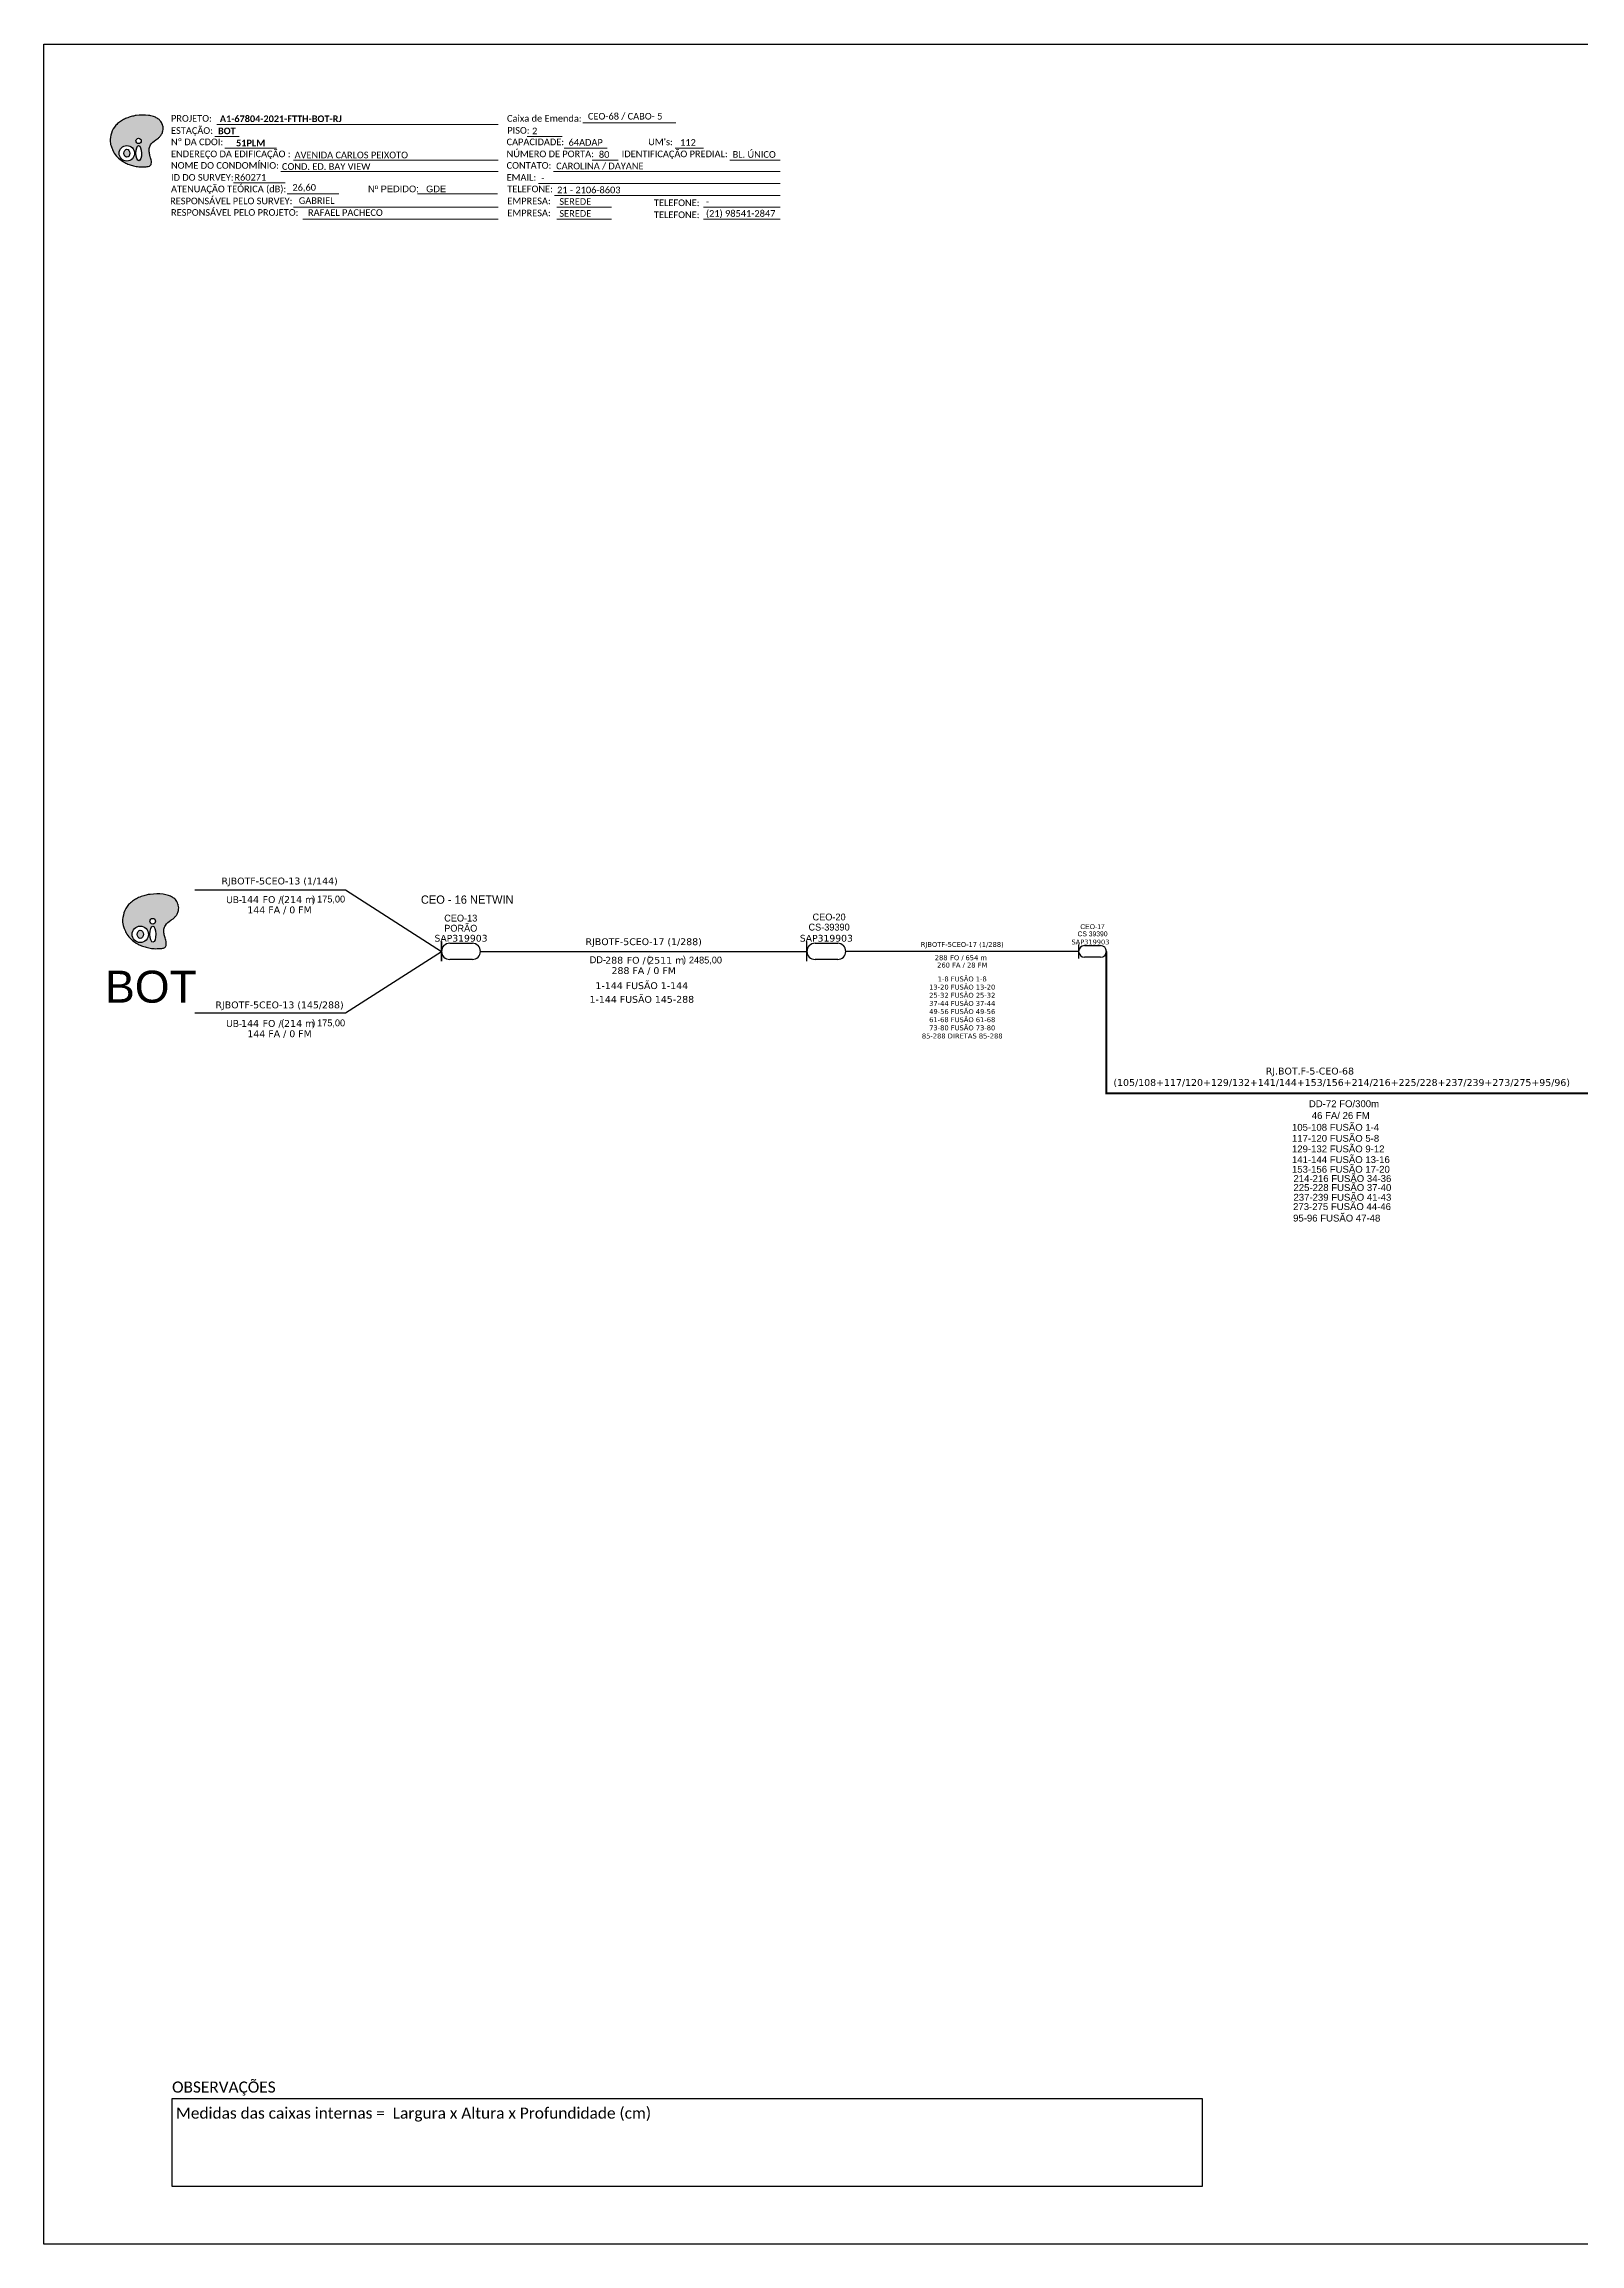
# Model space of a CAD drawing. Header units: millimetres. Extents: x 5083 to 6791, y 1460 to 2054.
# Drawn here: x 5083 to 5498, y 1460 to 2054 of the extents above; entities that cross this region are included whole.
import ezdxf
from ezdxf.enums import TextEntityAlignment as Align

# ---------------------------------------------------------------- set-up
doc = ezdxf.new("R2010")
doc.units = ezdxf.units.MM
for name, color, linetype in [('CAP a instalar', 1, 'Continuous'), ('CD a instalar', 1, 'Continuous'), ('CDO_INTERIOR', 1, 'Continuous'), ('CEO', 1, 'Continuous')]:
    doc.layers.add(name, color=color, linetype=linetype)
doc.layers.add('Texto_Cabos', color=1, linetype='Continuous', lineweight=20)
doc.styles.add('ARIAL', font='arial.ttf')
doc.styles.add('siredit', font='verdana.ttf')
doc.styles.add('Style-font000', font='font000.shx')
doc.styles.add('WMF-Calibri0', font='calibri.ttf')
doc.styles.add('WMF-Calibri1', font='calibrib.ttf')

# ---------------------------------------------------------------- blocks, each defined once
blk = doc.blocks.new('OI')
h = blk.add_hatch(color=40)
edge = h.paths.add_edge_path()
edge.add_spline(control_points=[(4.35, -0.67), (3.92, -0.99), (3.26, -1.5), (2.81, -2.59), (2.9, -3.5), (3.06, -4.27), (3.31, -4.85), (3.37, -5.39), (3.4, -5.88), (3.2, -6.4), (2.54, -6.61), (1.65, -6.63), (0.55, -6.67), (-0.56, -6.42), (-1.61, -6.14), (-2.77, -5.61), (-3.92, -4.77), (-4.89, -3.7), (-5.34, -2.65), (-5.6, -1.94), (-5.85, -0.96), (-5.71, 0.47), (-5.1, 2.02), (-4.14, 3.02), (-3.3, 3.61), (-2.37, 4.16), (-1.36, 4.44), (-0.56, 4.7), (0.79, 4.85), (2.24, 4.97), (3.79, 4.57), (4.67, 4.21), (5.44, 3.65), (5.76, 2.99), (6.03, 2.21), (6.01, 1.46), (5.72, 0.64), (5.31, 0.08), (4.88, -0.38), (4.51, -0.55), (4.35, -0.67)], knot_values=[0, 0, 0, 0, 1.60434, 2.417191, 3.427595, 4.282808, 4.776746, 5.304182, 5.888771, 6.258406, 6.858137, 7.79129, 8.986195, 10.124242, 11.187857, 12.242908, 13.953784, 15.414161, 16.515391, 17.349188, 17.675853, 19.552021, 21.515531, 22.568638, 23.63245, 24.621084, 25.782718, 26.745347, 27.142653, 29.870543, 31.004649, 31.921532, 32.709589, 33.801391, 34.042471, 35.192333, 35.971461, 36.628871, 37.254359, 37.836911, 37.836911, 37.836911, 37.836911], degree=3, periodic=0)
h.paths.add_polyline_path([(1.13, -0.87, -1), (-0.04, -0.87, -1)], flags=16)
edge = h.paths.add_edge_path(flags=16)
edge.add_ellipse((0.56, -3.59), major_axis=(-0.02, 1.71), ratio=0.361305, start_angle=0, end_angle=360)
h.paths.add_polyline_path([(-0.36, -3.62, -1), (-3.8, -3.62, -1)], flags=16)
edge = h.paths.add_edge_path(flags=0)
edge.add_ellipse((-2.08, -3.62), major_axis=(0, 0.885), ratio=0.758294, start_angle=0, end_angle=360)
at = {"color": 40}
for centre, radius in [((-2.08, -3.62), 1.72), ((0.54, -0.87), 0.587)]:
    blk.add_circle(centre, radius, dxfattribs=at)
blk.add_ellipse((-2.08, -3.62), major_axis=(0, 0.885), ratio=0.758294, start_param=-3.141592653589792, end_param=3.141592653589792, dxfattribs=at)
blk.add_ellipse((0.56, -3.59), major_axis=(-0.02, 1.71), ratio=0.361305, dxfattribs=at)
at = {"color": 40, "start_tangent": (-0.800898, -0.598801), "end_tangent": (-0.800898, -0.598801)}
blk.add_spline([(4.35, -0.67), (3.2, -1.78), (2.9, -2.54), (2.92, -3.55), (3.12, -4.38), (3.28, -4.85), (3.37, -5.37), (3.35, -5.95), (3.2, -6.29), (2.66, -6.55), (1.73, -6.63), (0.54, -6.62), (-0.58, -6.41), (-1.6, -6.11), (-2.56, -5.67), (-3.95, -4.67), (-4.89, -3.56), (-5.37, -2.56), (-5.64, -1.78), (-5.72, -1.46), (-5.63, 0.42), (-4.84, 2.22), (-4.13, 2.99), (-3.27, 3.62), (-2.4, 4.09), (-1.3, 4.47), (-0.37, 4.72), (0.02, 4.77), (2.75, 4.8), (3.85, 4.53), (4.69, 4.16), (5.31, 3.68), (5.85, 2.73), (5.93, 2.5), (5.94, 1.35), (5.67, 0.62), (5.29, 0.08), (4.84, -0.36), (4.35, -0.67)], degree=3, dxfattribs=at)

msp = doc.modelspace()

# ---------------------------------------------------------------- linework, layer by layer
at = {"color": 7}
msp.add_lwpolyline([(5082.86, 2054.34), (5923.86, 2054.34), (5923.86, 1460.34), (5082.86, 1460.34)], close=True, dxfattribs=at)
at = {"color": 7, "lineweight": 0}
for points in [[(5129.57, 2032.61), (5205.54, 2032.61)], [(5228.38, 2033.1), (5253.51, 2033.1)], [(5129.05, 2029.33), (5135.6, 2029.33)], [(5131.71, 2026.26), (5145.66, 2026.26)], [(5213.34, 2029.37), (5222.82, 2029.37)], [(5223.39, 2026.26), (5235, 2026.26)], [(5253.33, 2026.26), (5260.99, 2026.26)], [(5146.87, 2019.91), (5205.54, 2019.91)], [(5150.28, 2023.02), (5205.54, 2023.02)], [(5220.5, 2019.91), (5281.73, 2019.91)], [(5230.97, 2023.02), (5237.91, 2023.02)], [(5268.14, 2023.02), (5281.7, 2023.02)], [(5134.03, 2016.85), (5147.98, 2016.85)], [(5148.57, 2013.88), (5162.51, 2013.88)], [(5183.71, 2013.89), (5205.39, 2013.89)], [(5216.46, 2016.67), (5281.73, 2016.67)], [(5150.28, 2010.32), (5205.54, 2010.32)], [(5220.75, 2013.44), (5281.73, 2013.44)], [(5221.36, 2010.32), (5236.15, 2010.32)], [(5260.96, 2010.32), (5281.73, 2010.32)], [(5152.77, 2007.09), (5205.54, 2007.09)], [(5221.36, 2007.09), (5236.15, 2007.09)], [(5260.96, 2007.09), (5281.73, 2007.09)]]:
    msp.add_lwpolyline(points, dxfattribs=at)
at = {"linetype": 'Continuous'}
msp.add_lwpolyline([(5190.26, 1811.98), (5190.26, 1806.72)], dxfattribs=at)
at = {"color": 0}
msp.add_lwpolyline([(5117.47, 1499.59), (5395.72, 1499.59), (5395.72, 1475.89), (5117.47, 1475.89)], close=True, dxfattribs=at)
at = {"layer": 'CAP a instalar', "color": 5, "ltscale": 7, "const_width": 0.575}
msp.add_lwpolyline([(5369.82, 1809.35), (5369.78, 1771.01), (5503.39, 1771.01)], dxfattribs=at)
at = {"layer": 'CD a instalar', "color": 0, "linetype": 'Continuous'}
for p, q in [((5123.57, 1825.95), (5164.32, 1825.95)), ((5164.32, 1825.95), (5190.26, 1809.35)), ((5164.32, 1792.75), (5190.26, 1809.35)), ((5200.75, 1809.35), (5288.93, 1809.35)), ((5123.63, 1792.75), (5164.32, 1792.75))]:
    msp.add_line(p, q, dxfattribs=at)
at = {"layer": 'CD a instalar', "color": 0, "linetype": 'Continuous', "const_width": 0.352}
msp.add_lwpolyline([(5299.42, 1809.35), (5362.34, 1809.35)], dxfattribs=at)
at = {"layer": 'CEO', "color": 0}
for p, q in [((5190.26, 1806.72), (5190.26, 1811.98)), ((5190.26, 1806.72), (5190.26, 1811.98)), ((5288.93, 1806.72), (5288.93, 1811.98)), ((5192.44, 1811.53), (5198.56, 1811.53)), ((5192.44, 1811.53), (5198.56, 1811.53)), ((5198.56, 1807.17), (5192.44, 1807.17)), ((5198.56, 1807.17), (5192.44, 1807.17)), ((5291.12, 1811.53), (5297.24, 1811.53)), ((5297.24, 1807.17), (5291.12, 1807.17))]:
    msp.add_line(p, q, dxfattribs=at)
at = {"layer": 'CEO', "color": 5}
for p, q in [((5363.89, 1810.91), (5368.26, 1810.91)), ((5368.26, 1807.79), (5363.89, 1807.79))]:
    msp.add_line(p, q, dxfattribs=at)
msp.add_lwpolyline([(5362.34, 1807.47), (5362.34, 1811.23)], dxfattribs=at)
at = {"layer": 'CEO', "color": 0}
for centre, start, end in [((5192.44, 1809.35), 90, 270), ((5192.44, 1809.35), 90, 270), ((5198.56, 1809.35), 270, 90), ((5198.56, 1809.35), 270, 90), ((5291.12, 1809.35), 90, 270), ((5297.24, 1809.35), 270, 90)]:
    msp.add_arc(centre, 2.18, start, end, dxfattribs=at)
at = {"layer": 'CEO', "color": 5}
for centre, start, end in [((5363.89, 1809.35), 90, 270), ((5368.26, 1809.35), 270, 90)]:
    msp.add_arc(centre, 1.56, start, end, dxfattribs=at)

# ---------------------------------------------------------------- block references
at = {"color": 7}
for p, xscale, yscale, zscale, rotation in [((5107.76, 2029.23), 1.213923925163967, 1.213923925163953, 1.213923925163967, 0.1532896023949059), ((5111.53, 1818.61), 1.285150958764866, 1.285150958525491, 1.285150958532323, 0.1532896038951918)]:
    msp.add_blockref('OI', p, dxfattribs=dict(at, xscale=xscale, yscale=yscale, zscale=zscale, rotation=rotation))

# ---------------------------------------------------------------- texts
at = {"color": 7, "lineweight": 0}
for s, height, style, p in [('PROJETO:', 1.793, 'WMF-Calibri0', (5117.17, 2033.36)), ('ESTAÇÃO:', 1.793, 'WMF-Calibri0', (5117.17, 2030.08)), ('Caixa de Emenda:', 1.7927, 'WMF-Calibri0', (5207.92, 2033.36)), ('PISO:', 1.793, 'WMF-Calibri0', (5207.99, 2030.12)), ('Nº DA CDOI:', 1.7927, 'WMF-Calibri0', (5117.17, 2027.01)), ('ENDEREÇO DA EDIFICAÇÃO :', 1.7927, 'WMF-Calibri0', (5117.17, 2023.77)), ('CAPACIDADE:', 1.7927, 'WMF-Calibri0', (5207.81, 2027.01)), ('NÚMERO DE PORTA:', 1.7927, 'WMF-Calibri0', (5207.81, 2023.77)), ('IDENTIFICAÇÃO PREDIAL:', 1.7927, 'WMF-Calibri0', (5238.9, 2023.77)), ("UM's:", 1.793, 'WMF-Calibri0', (5246.06, 2027.01)), ('NOME DO CONDOMÍNIO:', 1.7927, 'WMF-Calibri0', (5117.17, 2020.66)), ('CONTATO:', 1.793, 'WMF-Calibri0', (5207.81, 2020.66)), ('ATENUAÇÃO TEÓRICA (dB):', 1.7927, 'WMF-Calibri0', (5117.17, 2014.31)), ('ID DO SURVEY:', 1.7927, 'WMF-Calibri0', (5117.17, 2017.42)), ('Nº PEDIDO:   ', 1.7927, 'ARIAL', (5170.38, 2014.32)), ('GDE', 1.793, 'ARIAL', (5186.07, 2014.32)), ('EMAIL:', 1.793, 'WMF-Calibri0', (5207.81, 2017.42)), ('TELEFONE:', 1.793, 'WMF-Calibri0', (5208, 2014.31)), ('RESPONSÁVEL PELO SURVEY:', 1.7927, 'WMF-Calibri0', (5116.93, 2011.07)), ('RESPONSÁVEL PELO PROJETO:', 1.7927, 'WMF-Calibri0', (5117.17, 2007.96)), ('EMPRESA:', 1.793, 'WMF-Calibri0', (5208, 2011.07)), ('EMPRESA:', 1.793, 'WMF-Calibri0', (5208, 2007.83)), ('TELEFONE:', 1.793, 'WMF-Calibri0', (5247.6, 2010.57)), ('TELEFONE:', 1.793, 'WMF-Calibri0', (5247.6, 2007.33))]:
    msp.add_text(s, height=height, dxfattribs=dict(at, style=style)).set_placement(p)
at = {"color": 7}
for s, height, style, p in [('BOT', 1.793, 'WMF-Calibri1', (5129.85, 2029.98)), ('A1-67804-2021-FTTH-BOT-RJ', 1.7927, 'WMF-Calibri1', (5130.36, 2033.26)), ('2', 1.79, 'WMF-Calibri0', (5214.69, 2029.97)), ('CEO-68 / CABO- 5', 1.7927, 'WMF-Calibri0', (5229.78, 2033.94)), ('64ADAP', 1.793, 'WMF-Calibri0', (5224.56, 2026.88)), ('112', 1.793, 'WMF-Calibri0', (5254.68, 2026.86)), ('BL. ÚNICO', 1.793, 'WMF-Calibri0', (5268.85, 2023.62)), ('COND. ED. BAY VIEW', 1.7927, 'WMF-Calibri0', (5147.14, 2020.37)), ('AVENIDA CARLOS PEIXOTO', 1.7927, 'WMF-Calibri0', (5150.55, 2023.48)), ('CAROLINA / DAYANE', 1.7927, 'WMF-Calibri0', (5221.2, 2020.51)), ('80', 1.793, 'WMF-Calibri0', (5232.75, 2023.62)), ('R60271', 1.793, 'WMF-Calibri0', (5134.3, 2017.46)), ('26,60', 1.793, 'WMF-Calibri0', (5149.97, 2014.72)), ('-', 1.79, 'WMF-Calibri0', (5217.16, 2017.27)), ('21 - 2106-8603', 1.7927, 'WMF-Calibri0', (5221.45, 2014.04)), ('GABRIEL', 1.793, 'WMF-Calibri0', (5151.68, 2011.16)), ('RAFAEL PACHECO', 1.7927, 'WMF-Calibri0', (5154.17, 2007.93)), ('SEREDE', 1.793, 'WMF-Calibri0', (5222.06, 2010.92)), ('SEREDE', 1.793, 'WMF-Calibri0', (5222.06, 2007.69)), ('-', 1.79, 'WMF-Calibri0', (5261.66, 2010.92)), ('(21) 98541-2847', 1.7927, 'WMF-Calibri0', (5261.66, 2007.69))]:
    msp.add_text(s, height=height, dxfattribs=dict(at, style=style)).set_placement(p)
at = {"color": 7, "style": 'WMF-Calibri1'}
msp.add_text('51PLM', height=1.793, dxfattribs=at).set_placement((5138.68, 2026.72), align=Align.CENTER)
at = {"color": 0, "style": 'siredit'}
for p in [(5147.03, 1823.34), (5245.38, 1806.95), (5147.03, 1789.89)]:
    msp.add_text('FO /', height=1.85, dxfattribs=at).set_placement(p, align=Align.MIDDLE_RIGHT)
at = {"color": 0, "style": 'ARIAL'}
msp.add_text('BOT', height=8.634, dxfattribs=at).set_placement((5099.35, 1795.5))
at = {"color": 5, "linetype": 'Continuous', "style": 'ARIAL'}
for s, p in [('DD-72 FO/300m', (5424.51, 1767.28)), ('                             46 FA/ 26 FM', (5404.47, 1764.11)), ('105-108 FUSÃO 1-4', (5419.94, 1760.92)), ('117-120 FUSÃO 5-8', (5419.94, 1757.94)), ('129-132 FUSÃO 9-12', (5419.94, 1755.09)), ('141-144 FUSÃO 13-16', (5419.94, 1752.2)), ('153-156 FUSÃO 17-20', (5419.94, 1749.59)), ('214-216 FUSÃO 34-36', (5420.35, 1747.09)), ('225-228 FUSÃO 37-40', (5420.35, 1744.66)), ('273-275 FUSÃO 44-46', (5420.25, 1739.51)), ('237-239 FUSÃO 41-43', (5420.35, 1742.03))]:
    msp.add_text(s, height=1.8501, dxfattribs=at).set_placement(p)
at = {"color": 1, "linetype": 'Continuous', "style": 'ARIAL'}
msp.add_text('95-96 FUSÃO 47-48', height=1.8501, dxfattribs=at).set_placement((5420.25, 1736.41))
at = {"style": 'WMF-Calibri0'}
msp.add_text('OBSERVAÇÕES', height=3, dxfattribs=at).set_placement((5117.45, 1501.21))
at = {"insert": (5118.53, 1497.19), "char_height": 3, "width": 277.1819, "attachment_point": 1, "style": 'WMF-Calibri0'}
msp.add_mtext('Medidas das caixas internas =  Largura x Altura x Profundidade (cm)', dxfattribs=at)
at = {"layer": 'CD a instalar', "color": 1, "linetype": 'Continuous', "insert": (5371.72, 1781.04), "char_height": 1.85012, "width": 117.0138, "attachment_point": 1}
msp.add_mtext('{\\fVerdana|b0|i0|c0|p34;\\P                                                   RJ.BOT.F-5-CEO-68               (105/108+117/120+129/132+141/144+153/156+214/216+225/228+237/239+273/275+95/96)}', dxfattribs=at)
at = {"layer": 'CDO_INTERIOR', "color": 2, "linetype": 'Continuous'}
msp.add_text('CEO - 16 NETWIN', height=2.2296, dxfattribs=at).set_placement((5184.67, 1822.21))
at = {"layer": 'CDO_INTERIOR', "color": 0, "linetype": 'Continuous', "width": 16.3487, "attachment_point": 1}
for s, insert, char_height in [('UB-', (5132.07, 1824.22), 1.85), ('(           )', (5146.91, 1824.39), 1.8501), ('175,00', (5156.63, 1824.39), 1.85), ('DD-', (5230.26, 1808.01), 1.85), ('(             )', (5245.68, 1808.1), 1.8501), ('2485,00', (5257.05, 1807.93), 1.85), ('UB-', (5132.07, 1790.8), 1.85), ('(           )', (5146.91, 1790.97), 1.8501), ('175,00', (5156.63, 1790.97), 1.85)]:
    msp.add_mtext(s, dxfattribs=dict(at, insert=insert, char_height=char_height))
at = {"layer": 'CEO', "color": 5, "linetype": 'Continuous'}
for s, height, style, p in [('SAP319903  ', 1.3009, 'siredit', (5366.08, 1811.88)), ('CS 39390', 1.319, 'Style-font000', (5366.08, 1814.08)), ('CEO-17', 1.319, 'Style-font000', (5366.08, 1816.03))]:
    msp.add_text(s, height=height, dxfattribs=dict(at, style=style)).set_placement(p, align=Align.MIDDLE_CENTER)
at = {"layer": 'CEO', "color": 0}
for tag, text, height, style, p in [('CEO-13', 'JFOxx', 1.848, 'Style-font000', (5195.43, 1818.33)), ('CEO-20', 'JFOxx', 1.848, 'Style-font000', (5294.92, 1818.63)), ('SAP319903', '', 1.82, 'siredit', (5195.5, 1812.9)), ('PORÃO', 'CVPxx', 1.848, 'Style-font000', (5195.43, 1815.6)), ('SAP319903', '', 1.82, 'siredit', (5294.18, 1812.9)), ('CS-39390', 'CVPxx', 1.848, 'Style-font000', (5294.92, 1815.9))]:
    msp.add_attdef(tag, text=text, height=height, dxfattribs=dict(at, style=style)).set_placement(p, align=Align.MIDDLE_CENTER)
at = {"layer": 'Texto_Cabos', "color": 0, "linetype": 'Continuous', "style": 'siredit'}
for s, height, p in [('RJBOTF-5CEO-13 (1/144)', 1.8501, (5146.49, 1828.35)), ('144 FA / 0 FM', 1.8501, (5146.49, 1820.55)), ('RJBOTF-5CEO-17 (1/288)', 1.8501, (5244.84, 1811.96)), ('RJBOTF-5CEO-17 (1/288)', 1.32, (5330.88, 1811.21)), ('260 FA / 28 FM', 1.32, (5330.88, 1805.65)), ('288 FA / 0 FM', 1.8501, (5244.84, 1804.16)), ('RJBOTF-5CEO-13 (145/288)', 1.8501, (5146.49, 1794.9)), ('144 FA / 0 FM', 1.8501, (5146.49, 1787.11))]:
    msp.add_text(s, height=height, dxfattribs=at).set_placement(p, align=Align.MIDDLE_CENTER)
for s, height, p in [('144', 1.85, (5140.94, 1823.34)), ('288', 1.85, (5239.29, 1806.95)), ('288', 1.32, (5326.92, 1807.63)), ('144', 1.85, (5140.94, 1789.89))]:
    msp.add_text(s, height=height, dxfattribs=at).set_placement(p, align=Align.MIDDLE_RIGHT)
for s, height, p in [('214 m', 1.85, (5147.72, 1823.34)), ('2511 m', 1.85, (5246.07, 1806.95)), ('654 m', 1.32, (5331.76, 1807.63)), ('214 m', 1.85, (5147.72, 1789.89))]:
    msp.add_text(s, height=height, dxfattribs=at).set_placement(p, align=Align.MIDDLE_LEFT)
at = {"layer": 'Texto_Cabos', "color": 0, "style": 'siredit'}
msp.add_text('FO /', height=1.32, dxfattribs=at).set_placement((5331.26, 1807.63), align=Align.MIDDLE_RIGHT)
at = {"layer": 'Texto_Cabos', "color": 0, "linetype": 'Continuous', "style": 'siredit'}
for s, p in [('1-144 FUSÃO 1-144', (5231.81, 1799.17)), ('1-144 FUSÃO 145-288', (5230.21, 1795.47))]:
    msp.add_text(s, height=1.8501, dxfattribs=at).set_placement(p)
at = {"layer": 'Texto_Cabos', "color": 0, "insert": (5330.88, 1794.19), "char_height": 1.32, "attachment_point": 5, "style": 'siredit'}
msp.add_mtext('1-8 FUSÃO 1-8\\P13-20 FUSÃO 13-20\\P25-32 FUSÃO 25-32\\P37-44 FUSÃO 37-44\\P49-56 FUSÃO 49-56\\P61-68 FUSÃO 61-68\\P73-80 FUSÃO 73-80\\P85-288 DIRETAS 85-288', dxfattribs=at)

doc.saveas('drawing.dxf')
